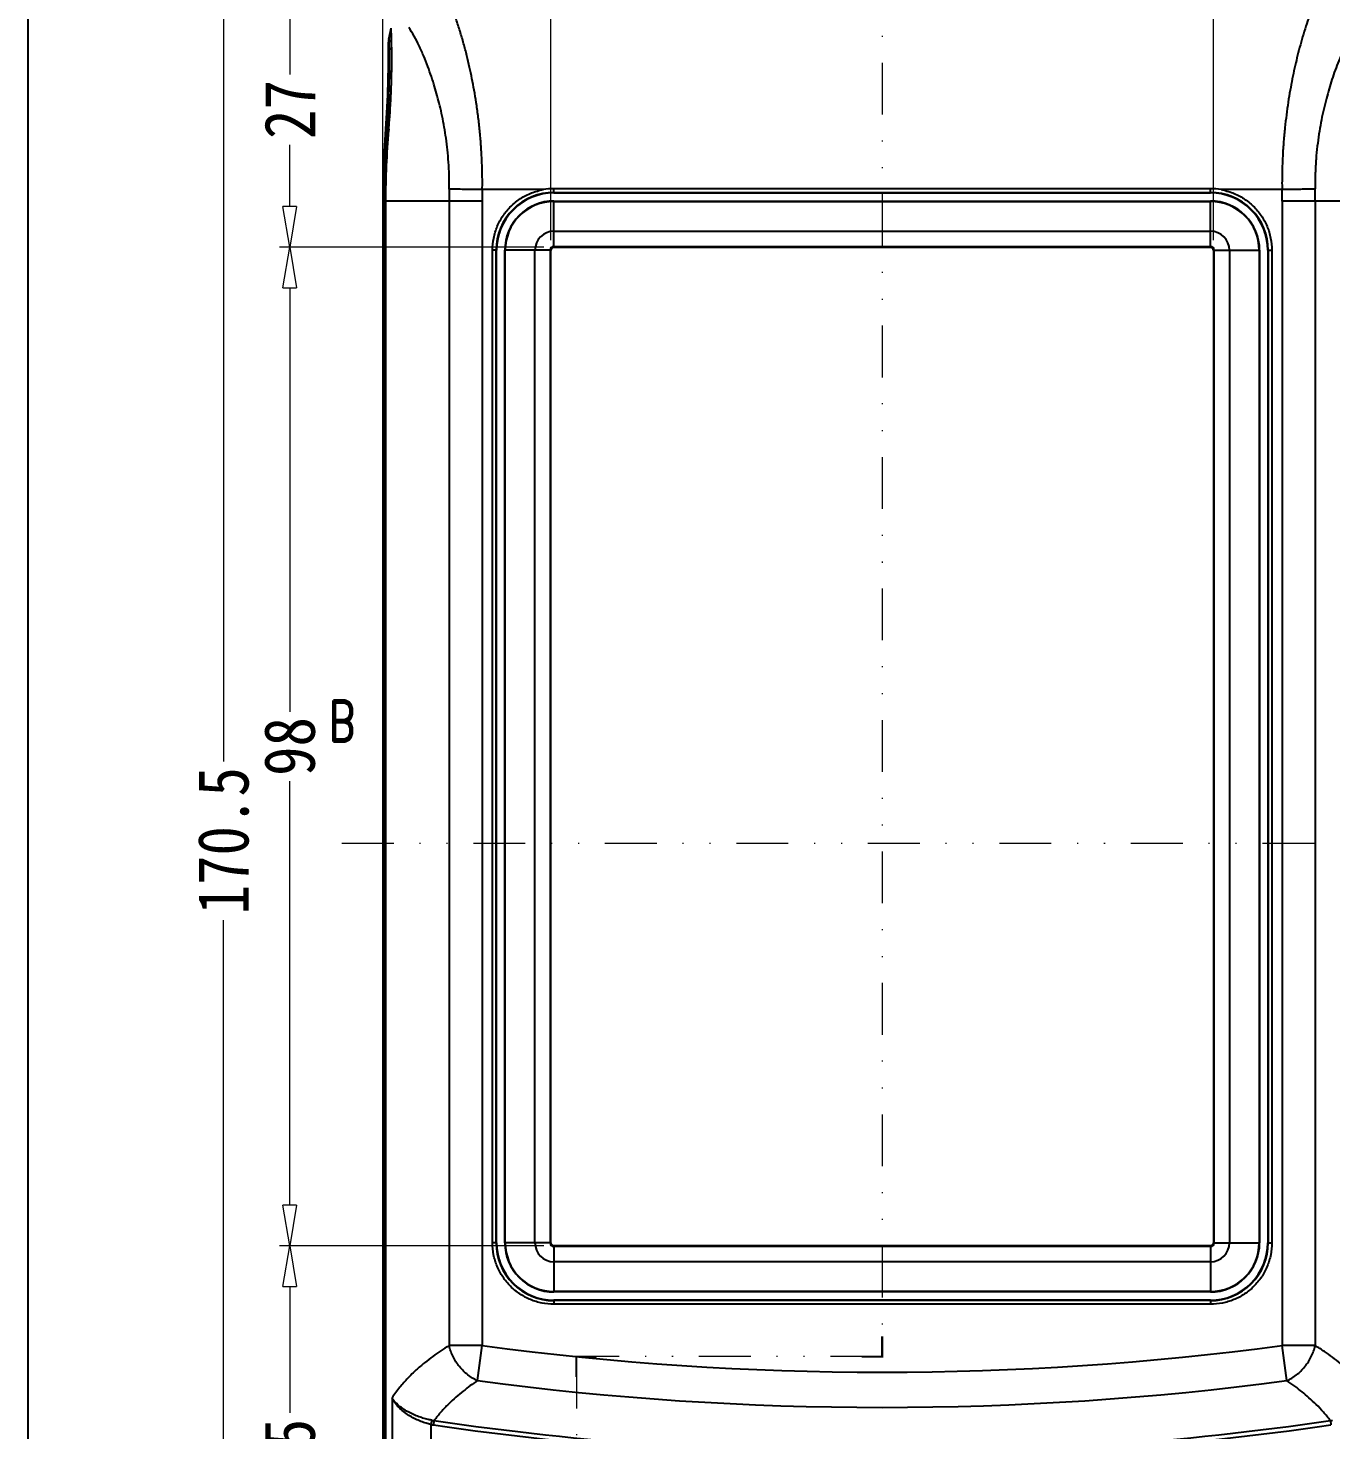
# Model space of a CAD drawing. Header units: millimetres. Extents: x 1786 to 4339, y -2795 to -1928.
# Drawn here: x 3874.7 to 4002.5, y -2718.5 to -2581 of the extents above; entities that cross this region are included whole.
import ezdxf
from ezdxf.enums import TextEntityAlignment as Align

# ---------------------------------------------------------------- set-up
doc = ezdxf.new("R2010")
doc.units = ezdxf.units.MM
doc.linetypes.add('DIVIDE', pattern=[31.75, 12.7, -6.35, 0, -6.35, 0, -6.35])
doc.layers.add('dim', color=3, linetype='Continuous', lineweight=9)
doc.layers.add('hatch', color=56, linetype='Continuous', lineweight=9)
doc.styles.add('FFS', font='SIMFANG.TTF', dxfattribs={"width": 0.85})
doc.styles.add('LongTou', font='romand.shx', dxfattribs={"width": 0.8, "bigfont": 'whgdtxt.shx'})
doc.dimstyles.new('YanXiu', dxfattribs={"dimtxt": 2.5, "dimasz": 2.2, "dimexe": 1, "dimexo": 0.6, "dimgap": 0.66, "dimtad": 0, "dimzin": 9, "dimdsep": 46, "dimtxsty": 'FFS', "dimblk": 'CLOSEDBLANK', "dimcen": 0, "dimclrd": 256, "dimclre": 131, "dimclrt": 42, "dimazin": 2, "dimtfac": 1, "dimtofl": 0, "dimtmove": 0, "dimatfit": 3, "dimldrblk": 'CLOSEDBLANK', "dimfxl": 1, "dimlwd": 5, "dimlwe": 5, "dimarcsym": 0})

# ---------------------------------------------------------------- blocks, each defined once
blk = doc.blocks.new('_ClosedBlank')
at = {"color": 0, "linetype": 'ByBlock', "lineweight": -2}
for p, q in [((-1, 0.167), (0, 0)), ((-1, 0.167), (-1, -0.167)), ((0, 0), (-1, -0.167))]:
    blk.add_line(p, q, dxfattribs=at)
blk = doc.blocks.new('*D180')
at = {"layer": 'Defpoints', "color": 0}
for p in [(4007.47, -2560.92), (3909.47, -2597.95), (4007.47, -2597.95)]:
    blk.add_point(p, dxfattribs=at)
at = {"layer": 'dim', "color": 131, "lineweight": 5}
for p, q in [((3909.47, -2596.95), (3909.47, -2559.92)), ((4007.47, -2596.95), (4007.47, -2559.92))]:
    blk.add_line(p, q, dxfattribs=at)
at = {"layer": 'dim', "lineweight": 5}
for p, q in [((3913.47, -2560.92), (3955.06, -2560.92)), ((4003.47, -2560.92), (3961.89, -2560.92))]:
    blk.add_line(p, q, dxfattribs=at)
at = {"layer": 'dim', "lineweight": 5, "xscale": 4, "yscale": 4, "zscale": 4, "rotation": 180}
blk.add_blockref('_ClosedBlank', (3909.47, -2560.92), dxfattribs=at)
at = {"layer": 'dim', "lineweight": 5, "xscale": 4, "yscale": 4, "zscale": 4}
blk.add_blockref('_ClosedBlank', (4007.47, -2560.92), dxfattribs=at)
at = {"layer": 'dim', "color": 42, "insert": (3958.47, -2560.92), "char_height": 5, "attachment_point": 5, "style": 'FFS'}
blk.add_mtext('98', dxfattribs=at)
blk = doc.blocks.new('*D179')
at = {"layer": 'Defpoints', "color": 0}
for p in [(3990.97, -2567.42), (3925.97, -2602.75), (3990.97, -2602.75)]:
    blk.add_point(p, dxfattribs=at)
at = {"layer": 'dim', "color": 131, "lineweight": 5}
for p, q in [((3925.97, -2601.75), (3925.97, -2566.42)), ((3990.97, -2601.75), (3990.97, -2566.42))]:
    blk.add_line(p, q, dxfattribs=at)
at = {"layer": 'dim', "lineweight": 5}
for p, q in [((3929.97, -2567.42), (3955.06, -2567.42)), ((3986.97, -2567.42), (3961.89, -2567.42))]:
    blk.add_line(p, q, dxfattribs=at)
at = {"layer": 'dim', "lineweight": 5, "xscale": 4, "yscale": 4, "zscale": 4, "rotation": 180}
blk.add_blockref('_ClosedBlank', (3925.97, -2567.42), dxfattribs=at)
at = {"layer": 'dim', "lineweight": 5, "xscale": 4, "yscale": 4, "zscale": 4}
blk.add_blockref('_ClosedBlank', (3990.97, -2567.42), dxfattribs=at)
at = {"layer": 'dim', "color": 42, "insert": (3958.47, -2567.42), "char_height": 5, "attachment_point": 5, "style": 'FFS'}
blk.add_mtext('65', dxfattribs=at)
blk = doc.blocks.new('*D178')
at = {"layer": 'Defpoints', "color": 0}
for p in [(3893.85, -2575.45), (3933.97, -2575.45), (3914.64, -2745.95)]:
    blk.add_point(p, dxfattribs=at)
at = {"layer": 'dim', "color": 131, "lineweight": 5}
for p, q in [((3932.97, -2575.45), (3892.85, -2575.45)), ((3913.64, -2745.95), (3892.85, -2745.95))]:
    blk.add_line(p, q, dxfattribs=at)
at = {"layer": 'dim', "lineweight": 5}
for p, q in [((3893.85, -2579.45), (3893.85, -2652.93)), ((3893.85, -2741.95), (3893.85, -2668.48))]:
    blk.add_line(p, q, dxfattribs=at)
at = {"layer": 'dim', "lineweight": 5, "xscale": 4, "yscale": 4, "zscale": 4}
for p, rotation in [((3893.85, -2575.45), 90), ((3893.85, -2745.95), 270)]:
    blk.add_blockref('_ClosedBlank', p, dxfattribs=dict(at, rotation=rotation))
at = {"layer": 'dim', "color": 42, "insert": (3893.85, -2660.7), "char_height": 5, "attachment_point": 5, "rotation": 90, "style": 'FFS'}
blk.add_mtext('170.5', dxfattribs=at)
blk = doc.blocks.new('*D177')
at = {"layer": 'Defpoints', "color": 0}
for p in [(3926.27, -2700.45), (3900.35, -2745.95), (3914.64, -2745.95)]:
    blk.add_point(p, dxfattribs=at)
at = {"layer": 'dim', "color": 131, "lineweight": 5}
for p, q in [((3925.27, -2700.45), (3899.35, -2700.45)), ((3913.64, -2745.95), (3899.35, -2745.95))]:
    blk.add_line(p, q, dxfattribs=at)
at = {"layer": 'dim', "lineweight": 5}
for p, q in [((3900.35, -2704.45), (3900.35, -2716.82)), ((3900.35, -2741.95), (3900.35, -2729.59))]:
    blk.add_line(p, q, dxfattribs=at)
at = {"layer": 'dim', "lineweight": 5, "xscale": 4, "yscale": 4, "zscale": 4}
for p, rotation in [((3900.35, -2700.45), 90), ((3900.35, -2745.95), 270)]:
    blk.add_blockref('_ClosedBlank', p, dxfattribs=dict(at, rotation=rotation))
at = {"layer": 'dim', "color": 42, "insert": (3900.35, -2723.2), "char_height": 5, "attachment_point": 5, "rotation": 90, "style": 'FFS'}
blk.add_mtext('45.5', dxfattribs=at)
blk = doc.blocks.new('*D176')
at = {"layer": 'Defpoints', "color": 0}
for p in [(3926.27, -2602.45), (3900.35, -2700.45), (3926.27, -2700.45)]:
    blk.add_point(p, dxfattribs=at)
at = {"layer": 'dim', "color": 131, "lineweight": 5}
for p, q in [((3925.27, -2602.45), (3899.35, -2602.45)), ((3925.27, -2700.45), (3899.35, -2700.45))]:
    blk.add_line(p, q, dxfattribs=at)
at = {"layer": 'dim', "lineweight": 5}
for p, q in [((3900.35, -2606.45), (3900.35, -2648.04)), ((3900.35, -2696.45), (3900.35, -2654.86))]:
    blk.add_line(p, q, dxfattribs=at)
at = {"layer": 'dim', "lineweight": 5, "xscale": 4, "yscale": 4, "zscale": 4}
for p, rotation in [((3900.35, -2602.45), 90), ((3900.35, -2700.45), 270)]:
    blk.add_blockref('_ClosedBlank', p, dxfattribs=dict(at, rotation=rotation))
at = {"layer": 'dim', "color": 42, "insert": (3900.35, -2651.45), "char_height": 5, "attachment_point": 5, "rotation": 90, "style": 'FFS'}
blk.add_mtext('98', dxfattribs=at)
blk = doc.blocks.new('*D175')
at = {"layer": 'Defpoints', "color": 0}
for p in [(3933.97, -2575.45), (3900.35, -2602.45), (3926.27, -2602.45)]:
    blk.add_point(p, dxfattribs=at)
at = {"layer": 'dim', "color": 131, "lineweight": 5}
for p, q in [((3932.97, -2575.45), (3899.35, -2575.45)), ((3925.27, -2602.45), (3899.35, -2602.45))]:
    blk.add_line(p, q, dxfattribs=at)
at = {"layer": 'dim', "lineweight": 5}
for p, q in [((3900.35, -2579.45), (3900.35, -2585.51)), ((3900.35, -2598.45), (3900.35, -2592.4))]:
    blk.add_line(p, q, dxfattribs=at)
at = {"layer": 'dim', "lineweight": 5, "xscale": 4, "yscale": 4, "zscale": 4}
for p, rotation in [((3900.35, -2575.45), 90), ((3900.35, -2602.45), 270)]:
    blk.add_blockref('_ClosedBlank', p, dxfattribs=dict(at, rotation=rotation))
at = {"layer": 'dim', "color": 42, "insert": (3900.35, -2588.95), "char_height": 5, "attachment_point": 5, "rotation": 90, "style": 'FFS'}
blk.add_mtext('27', dxfattribs=at)
blk = doc.blocks.new('*u4')
at = {"layer": 'Defpoints', "color": 2}
blk.add_lwpolyline([(-135.77, 94.941), (135.77, 94.941), (135.77, -94.941), (-135.77, -94.941)], close=True, dxfattribs=at)
blk = doc.blocks.new('*u211')
at = {"color": 7, "linetype": 'Continuous'}
for p, q in [((-196.75, 213.249, 0), (-196.55, 214.196, 0)), ((-196.85, 212.164, 0), (-196.848, 211.978, 0)), ((-196.848, 211.978, 0), (-196.842, 211.368, 0)), ((-196.723, 212.165, 0), (-196.724, 212.214, 0)), ((-196.842, 211.408, 0), (-196.841, 210.418, 0)), ((-196.856, 209.201, 0), (-196.903, 207.62, 0)), ((-196.841, 210.469, 0), (-196.857, 209.153, 0)), ((-196.901, 207.66, 0), (-196.989, 205.876, 0)), ((-196.987, 205.911, 0), (-197.097, 204.297, 0)), ((-197.095, 204.331, 0), (-197.241, 202.095, 0)), ((-196.956, 204.351, 0), (-196.965, 204.228, 0)), ((-197.24, 202.122, 0), (-197.343, 199.488, 0)), ((-197.342, 199.515, 0), (-197.371, 197.216, 0)), ((-181.615, 198.359, 0), (-187.603, 198.359, 0)), ((-180.573, 198.043, 0), (-180.573, 198.45, 0)), ((-116.172, 198.45, 0), (-180.573, 198.45, 0)), ((-116.172, 198.043, 0), (-116.172, 198.45, 0)), ((-109.142, 198.359, 0), (-115.13, 198.359, 0)), ((-197.371, 197.216, 0), (-197.371, 71.216, 0)), ((-197.371, 197.216, 0), (-197.107, 197.216, 0)), ((-197.228, 197.216, 0), (-197.228, 71.216, 0)), ((-197.107, 71.216, 0), (-197.107, 197.216, 0)), ((-197.102, 197.216, 0), (-197.102, 71.216, 0)), ((-187.613, 197.216, 0), (-197.102, 197.216, 0)), ((-190.862, 197.216, 0), (-190.862, 84.927, 0)), ((-187.613, 197.216, 0), (-187.613, 84.927, 0)), ((-180.573, 198.089, 0), (-116.172, 198.089, 0)), ((-180.573, 198.043, 0), (-116.172, 198.043, 0)), ((-180.573, 192.769, 0), (-180.573, 197.243, 0)), ((-180.573, 197.243, 0), (-116.172, 197.243, 0)), ((-180.573, 197.198, 0), (-116.172, 197.198, 0)), ((-116.172, 192.769, 0), (-116.172, 197.243, 0)), ((-109.132, 197.216, 0), (-109.132, 84.927, 0)), ((-99.643, 197.216, 0), (-109.132, 197.216, 0)), ((-105.883, 197.216, 0), (-105.883, 84.927, 0)), ((-180.573, 194.282, 0), (-116.172, 194.282, 0)), ((-180.625, 192.769, 0), (-180.573, 192.716, 0)), ((-180.573, 192.769, 0), (-180.625, 192.769, 0)), ((-180.573, 192.769, 0), (-116.172, 192.769, 0)), ((-180.573, 192.716, 0), (-116.172, 192.716, 0)), ((-116.12, 192.769, 0), (-116.172, 192.716, 0)), ((-116.12, 192.769, 0), (-116.172, 192.769, 0)), ((-186.606, 95.016, 0), (-186.606, 192.417, 0)), ((-186.199, 192.417, 0), (-186.606, 192.417, 0)), ((-186.245, 95.016, 0), (-186.245, 192.417, 0)), ((-186.199, 95.016, 0), (-186.199, 192.417, 0)), ((-185.399, 95.016, 0), (-185.399, 192.417, 0)), ((-180.925, 192.417, 0), (-185.399, 192.417, 0)), ((-185.354, 95.016, 0), (-185.354, 192.417, 0)), ((-182.438, 95.016, 0), (-182.438, 192.417, 0)), ((-180.925, 192.469, 0), (-180.873, 192.417, 0)), ((-180.925, 192.469, 0), (-180.925, 192.417, 0)), ((-180.925, 95.016, 0), (-180.925, 192.417, 0)), ((-180.873, 95.016, 0), (-180.873, 192.417, 0)), ((-115.82, 192.469, 0), (-115.873, 192.417, 0)), ((-115.873, 192.417, 0), (-115.873, 95.016, 0)), ((-115.82, 192.417, 0), (-115.82, 192.469, 0)), ((-115.82, 192.417, 0), (-115.82, 95.016, 0)), ((-115.82, 192.417, 0), (-111.346, 192.417, 0)), ((-114.307, 192.417, 0), (-114.307, 95.016, 0)), ((-111.391, 192.417, 0), (-111.391, 95.016, 0)), ((-111.346, 192.417, 0), (-111.346, 95.016, 0)), ((-110.546, 192.417, 0), (-110.546, 95.016, 0)), ((-110.546, 192.417, 0), (-110.139, 192.417, 0)), ((-110.5, 192.417, 0), (-110.5, 95.016, 0)), ((-110.139, 192.417, 0), (-110.139, 95.016, 0)), ((-186.199, 95.016, 0), (-186.606, 95.016, 0)), ((-180.925, 95.016, 0), (-185.399, 95.016, 0)), ((-180.925, 94.964, 0), (-180.873, 95.016, 0)), ((-180.925, 95.016, 0), (-180.925, 94.964, 0)), ((-115.82, 94.964, 0), (-115.873, 95.016, 0)), ((-115.82, 95.016, 0), (-111.346, 95.016, 0)), ((-115.82, 94.964, 0), (-115.82, 95.016, 0)), ((-110.546, 95.016, 0), (-110.139, 95.016, 0)), ((-180.625, 94.664, 0), (-180.573, 94.716, 0)), ((-180.625, 94.664, 0), (-180.573, 94.664, 0)), ((-116.172, 94.716, 0), (-180.573, 94.716, 0)), ((-116.172, 94.664, 0), (-180.573, 94.664, 0)), ((-180.573, 94.664, 0), (-180.573, 90.19, 0)), ((-116.12, 94.664, 0), (-116.172, 94.716, 0)), ((-116.172, 94.664, 0), (-116.172, 90.19, 0)), ((-116.172, 94.664, 0), (-116.12, 94.664, 0)), ((-116.172, 93.151, 0), (-180.573, 93.151, 0)), ((-116.172, 90.235, 0), (-180.573, 90.235, 0)), ((-116.172, 90.19, 0), (-180.573, 90.19, 0)), ((-116.172, 89.39, 0), (-180.573, 89.39, 0)), ((-180.573, 89.39, 0), (-180.573, 88.983, 0)), ((-116.172, 89.344, 0), (-180.573, 89.344, 0)), ((-116.172, 88.983, 0), (-180.573, 88.983, 0)), ((-116.172, 89.39, 0), (-116.172, 88.983, 0)), ((-187.613, 84.927, 0), (-190.862, 84.927, 0)), ((-188.07, 81.494, 0), (-187.613, 84.927, 0)), ((-105.883, 84.927, 0), (-109.132, 84.927, 0)), ((-108.675, 81.494, 0), (-109.132, 84.927, 0)), ((-196.459, 79.804, 0), (-196.459, 71.216, 0)), ((-192.564, 77.606, 0), (-192.651, 77.186, 0)), ((-192.651, 77.186, 0), (-192.651, 71.216, 0)), ((-192.344, 77.571, 0), (-192.406, 77.142, 0)), ((-104.401, 77.571, 0), (-104.339, 77.142, 0))]:
    blk.add_line(p, q, dxfattribs=at)
for centre, radius, start, end in [((-191.851, 212.247, 0), 5, 168.43941, 180.9535), ((-306.668, 210.116, 0), 110.199, 1.73466, 2.13227), ((-267.834, 211.355, 0), 71.345, 1.52511, 1.68411), ((-103.585, 197.21, 0), 93.643, 175.70244, 179.99625), ((-118.373, 197.216, 0), 78.735, 174.83095, 180), ((-118.373, 197.216, 0), 78.73, 174.899, 180), ((-285.12, 211.095, 0), 88.422, 355.62575, 355.77818), ((-118.373, 197.216, 0), 72.489, 179.05485, 180), ((-118.373, 197.216, 0), 69.24, 179.05485, 180), ((-180.571, 192.435, 0), 6.015, 90.01464, 99.99491), ((-116.174, 192.435, 0), 6.015, 80.00511, 89.98535), ((-178.373, 197.216, 0), 69.24, 0, 0.94546), ((-178.373, 197.216, 0), 72.489, 0, 0.95827), ((-180.573, 192.417, 0), 5.672, 89.99848, 180.00152), ((-180.573, 192.417, 0), 5.626, 89.99847, 180.00153), ((-180.573, 192.417, 0), 4.826, 89.99822, 180.00178), ((-180.573, 192.417, 0), 4.781, 89.9982, 180.0018), ((-116.172, 192.417, 0), 5.672, 359.99848, 90.00152), ((-116.172, 192.417, 0), 5.626, 359.99847, 90.00153), ((-116.172, 192.417, 0), 4.826, 359.99822, 90.00178), ((-116.172, 192.417, 0), 4.781, 359.9982, 90.0018), ((-180.572, 192.416, 0), 1.866, 90.01321, 179.98679), ((-116.173, 192.416, 0), 1.866, 0.01321, 89.98679), ((-180.625, 192.469, 0), 0.3, 89.9973, 180.0027), ((-116.12, 192.469, 0), 0.3, 359.9973, 90.0027), ((-180.573, 95.016, 0), 5.672, 179.99848, 270.00152), ((-180.573, 95.016, 0), 5.626, 179.99847, 270.00153), ((-180.573, 95.016, 0), 4.826, 179.99822, 270.00178), ((-180.573, 95.016, 0), 4.781, 179.9982, 270.0018), ((-180.573, 95.016, 0), 1.865, 180.01162, 269.98838), ((-180.625, 94.964, 0), 0.3, 179.9973, 270.0027), ((-116.172, 95.016, 0), 5.672, 269.99848, 0.00152), ((-116.172, 95.016, 0), 5.626, 269.99847, 0.00153), ((-116.172, 95.016, 0), 4.826, 269.99822, 0.00178), ((-116.172, 95.016, 0), 4.781, 269.9982, 0.0018), ((-116.173, 95.017, 0), 1.866, 270.01321, 359.98679), ((-116.12, 94.964, 0), 0.3, 269.9973, 0.0027), ((-148.373, 380.02, 0), 297.691, 262.42546, 277.57454), ((-148.373, 380.02, 0), 301.155, 262.42546, 277.57454), ((-191.811, 81.237, 0), 4.137, 258.29378, 261.73519), ((-191.88, 81.159, 0), 3.618, 259.11539, 262.64009), ((-148.373, 380.02, 0), 306.062, 261.72807, 278.27193), ((-148.373, 380.02, 0), 305.629, 261.72807, 278.27194), ((-104.865, 81.159, 0), 3.618, 277.3601, 280.88461)]:
    blk.add_arc(centre, radius, start, end, dxfattribs=at)
for centre, major_axis, start_param, end_param in [((-180.572, 192.416, 0), (0.213, -0.213), 2.357564, 3.9256213), ((-116.173, 192.416, 0), (0.213, 0.213), -0.7840286, 0.7840286), ((-180.572, 95.017, 0), (0.213, 0.213), 2.357564, 3.9256213), ((-116.173, 95.017, 0), (-0.213, 0.213), -3.9256213, -2.357564)]:
    blk.add_ellipse(centre, major_axis=major_axis, ratio=0.9972647, start_param=start_param, end_param=end_param, dxfattribs=at)
for points, start_tangent, end_tangent in [([(-187.603, 198.359, 0), (-187.608, 200.002, 0), (-187.659, 201.523, 0), (-187.748, 202.95, 0), (-187.869, 204.306, 0), (-188.021, 205.619, 0), (-188.201, 206.898, 0), (-188.401, 208.115, 0), (-188.616, 209.252, 0), (-188.851, 210.361, 0), (-189.12, 211.505, 0), (-189.432, 212.691, 0), (-189.787, 213.899, 0), (-190.183, 215.092, 0), (-190.612, 216.218, 0), (-191.069, 217.215, 0)], (0.0131846, 0.9999131), (-0.45867, 0.8886067)), ([(-105.676, 217.215, 0), (-106.071, 216.365, 0), (-106.448, 215.41, 0), (-106.801, 214.392, 0), (-107.124, 213.35, 0), (-107.417, 212.311, 0), (-107.677, 211.292, 0), (-107.912, 210.282, 0), (-108.133, 209.235, 0), (-108.344, 208.113, 0), (-108.54, 206.928, 0), (-108.713, 205.705, 0), (-108.862, 204.438, 0), (-108.985, 203.099, 0), (-109.079, 201.661, 0), (-109.135, 200.094, 0), (-109.142, 198.359, 0)], (-0.4586661, -0.8886087), (0.013223, -0.9999126)), ([(-196.791, 204.216, 0), (-196.643, 206.153, 0), (-196.545, 208.026, 0), (-196.497, 209.754, 0), (-196.485, 211.269, 0), (-196.498, 212.513, 0), (-196.514, 213.254, 0)], (0.0889117, 0.9960395), (-0.0266262, 0.9996455)), ([(-196.724, 212.214, 0), (-196.735, 212.725, 0), (-196.745, 213.102, 0), (-196.75, 213.249, 0)], (-0.0187595, 0.999824), (0.7758879, 0.6308708)), ([(-196.787, 204.31, 0), (-196.643, 206.227, 0), (-196.548, 208.084, 0), (-196.501, 209.792, 0), (-196.49, 211.289, 0), (-196.503, 212.519, 0), (-196.524, 213.444, 0), (-196.543, 214.016, 0)], (0.0875896, 0.9961566), (-0.035844, 0.9993574)), ([(-190.852, 198.412, 0), (-190.859, 199.788, 0), (-190.92, 201.063, 0), (-191.023, 202.259, 0), (-191.163, 203.397, 0), (-191.337, 204.498, 0), (-191.543, 205.572, 0), (-191.774, 206.595, 0), (-192.02, 207.551, 0), (-192.288, 208.485, 0), (-192.596, 209.448, 0), (-192.952, 210.449, 0), (-193.356, 211.47, 0), (-193.805, 212.479, 0), (-194.293, 213.433, 0), (-194.808, 214.278, 0)], (0.0164863, 0.9998641), (-0.5650706, 0.8250426)), ([(-101.937, 214.278, 0), (-102.411, 213.506, 0), (-102.864, 212.636, 0), (-103.286, 211.712, 0), (-103.67, 210.773, 0), (-104.014, 209.842, 0), (-104.318, 208.932, 0), (-104.595, 208.019, 0), (-104.858, 207.048, 0), (-105.108, 206.005, 0), (-105.331, 204.923, 0), (-105.522, 203.804, 0), (-105.682, 202.625, 0), (-105.804, 201.357, 0), (-105.88, 199.972, 0), (-105.893, 198.429, 0)], (-0.5650752, -0.8250394), (0.0159864, -0.9998722)), ([(-196.938, 204.585, 0), (-196.919, 204.845, 0), (-196.899, 205.132, 0), (-196.879, 205.448, 0), (-196.857, 205.793, 0), (-196.836, 206.169, 0), (-196.814, 206.579, 0), (-196.793, 207.023, 0), (-196.773, 207.504, 0), (-196.754, 208.017, 0), (-196.738, 208.56, 0), (-196.725, 209.133, 0), (-196.716, 209.735, 0), (-196.711, 210.361, 0), (-196.711, 210.997, 0), (-196.715, 211.623, 0), (-196.723, 212.165, 0)], (0.0736166, 0.9972866), (-0.018103, 0.9998361)), ([(-197.083, 204.316, 0), (-197.086, 204.297, 0)], (-0.355343, -0.934736), (0.0212206, -0.9997748)), ([(-196.956, 204.351, 0), (-197.083, 204.316, 0)], (-0.9887579, -0.1495256), (-0.355343, -0.934736)), ([(-187.603, 198.359, 0), (-188.357, 198.371, 0), (-189.085, 198.383, 0), (-189.76, 198.394, 0), (-190.356, 198.416, 0), (-190.852, 198.412, 0)], (-0.9998694, 0.0161596), (-0.9992681, -0.0382519)), ([(-186.606, 192.417, 0), (-186.486, 193.609, 0), (-186.133, 194.758, 0), (-185.559, 195.814, 0), (-184.785, 196.734, 0), (-183.845, 197.485, 0), (-182.774, 198.034, 0), (-181.615, 198.359, 0)], (0, 1), (0.9848382, 0.1734755)), ([(-115.13, 198.359, 0), (-113.972, 198.034, 0), (-112.902, 197.487, 0), (-111.962, 196.737, 0), (-111.188, 195.816, 0), (-110.613, 194.759, 0), (-110.259, 193.609, 0), (-110.139, 192.417, 0)], (0.9848382, -0.1734755), (0, -1)), ([(-105.893, 198.429, 0), (-106.389, 198.396, 0), (-106.985, 198.394, 0), (-107.66, 198.383, 0), (-108.388, 198.371, 0), (-109.142, 198.359, 0)], (-0.9941647, -0.1078733), (-0.9998524, -0.0171787)), ([(-180.573, 88.983, 0), (-181.746, 89.099, 0), (-182.879, 89.441, 0), (-183.923, 89.998, 0), (-184.837, 90.75, 0), (-185.589, 91.664, 0), (-186.147, 92.709, 0), (-186.49, 93.842, 0), (-186.606, 95.016, 0)], (-1, 0), (0, 1)), ([(-110.139, 95.016, 0), (-110.255, 93.843, 0), (-110.597, 92.71, 0), (-111.154, 91.666, 0), (-111.906, 90.752, 0), (-112.82, 90, 0), (-113.865, 89.442, 0), (-114.998, 89.099, 0), (-116.172, 88.983, 0)], (0, -1), (-1, 0)), ([(-190.862, 84.927, 0), (-191.663, 84.417, 0), (-192.449, 83.87, 0), (-193.262, 83.244, 0), (-194.087, 82.536, 0), (-194.902, 81.739, 0), (-195.698, 80.837, 0), (-196.459, 79.804, 0)], (-0.8536264, -0.5208857), (-0.5536752, -0.8327327)), ([(-188.07, 81.494, 0), (-189.015, 82.055, 0), (-189.84, 82.864, 0), (-190.474, 83.849, 0), (-190.862, 84.927, 0)], (-0.9230137, 0.384767), (-0.2356023, 0.9718496)), ([(-108.675, 81.494, 0), (-107.73, 82.055, 0), (-106.905, 82.864, 0), (-106.271, 83.849, 0), (-105.883, 84.927, 0)], (0.9230137, 0.3847671), (0.2356025, 0.9718495)), ([(-100.286, 79.804, 0), (-101.025, 80.81, 0), (-101.802, 81.697, 0), (-102.603, 82.485, 0), (-103.408, 83.183, 0), (-104.188, 83.79, 0), (-104.981, 84.35, 0), (-105.883, 84.927, 0)], (-0.5536767, 0.8327317), (-0.8536263, 0.5208859)), ([(-188.07, 81.494, 0), (-188.778, 80.999, 0), (-189.471, 80.471, 0), (-190.188, 79.87, 0), (-190.916, 79.191, 0), (-191.638, 78.43, 0), (-192.344, 77.571, 0)], (-0.8309029, -0.5564174), (-0.6052381, -0.7960445)), ([(-104.401, 77.571, 0), (-105.088, 78.408, 0), (-105.793, 79.155, 0), (-106.498, 79.818, 0), (-107.182, 80.397, 0), (-107.882, 80.936, 0), (-108.675, 81.494, 0)], (-0.6052401, 0.7960429), (-0.8309027, 0.5564177)), ([(-192.564, 77.606, 0), (-193.041, 77.713, 0), (-193.549, 77.859, 0), (-194.08, 78.051, 0), (-194.622, 78.292, 0), (-195.156, 78.585, 0), (-195.661, 78.934, 0), (-196.11, 79.341, 0), (-196.459, 79.804, 0)], (-0.9819811, 0.1889794), (-0.5019908, 0.864873)), ([(-192.651, 77.186, 0), (-193.123, 77.313, 0), (-193.624, 77.488, 0), (-194.147, 77.717, 0), (-194.678, 78.004, 0), (-195.2, 78.353, 0), (-195.693, 78.769, 0), (-196.126, 79.253, 0), (-196.459, 79.804, 0)], (-0.9738639, 0.2271325), (-0.4170897, 0.9088653))]:
    blk.add_spline(points, degree=3, dxfattribs=dict(at, start_tangent=start_tangent, end_tangent=end_tangent))
at = {"layer": 'hatch', "color": 2, "linetype": 'DIVIDE', "ltscale": 0.4}
for p, q in [((-148.373, 223.716, 0), (-148.373, 83.854, 0)), ((-201.371, 134.216, 0), (-95.374, 134.217, 0)), ((-178.373, 83.854, 0), (-178.373, 70.579, 0)), ((-148.373, 83.854, 0), (-178.373, 83.854, 0))]:
    blk.add_line(p, q, dxfattribs=at)
at = {"layer": 'hatch', "color": 2, "elevation": 0}
blk.add_lwpolyline([(-201.371, 134.216, 0, 0, 0), (-201.371, 138.216, 1.2, 0, 0), (-201.371, 142.216, 0, 0, 0)], format="xyseb", dxfattribs=at)
at = {"layer": 'hatch', "color": 2, "const_width": 0.2, "elevation": 0}
for points in [[(-148.373, 85.854), (-148.373, 83.854), (-150.373, 83.854)], [(-176.373, 83.854), (-178.373, 83.854), (-178.373, 81.854)]]:
    blk.add_lwpolyline(points, dxfattribs=at)
at = {"layer": 'Defpoints', "xscale": 1.710000000000036, "yscale": 1.710000000000036, "zscale": 1.71}
blk.add_blockref('*u4', (0, 162.35), dxfattribs=at)
at = {"layer": 'hatch', "color": 6, "style": 'LongTou', "width": 0.8}
blk.add_text('B', height=4, dxfattribs=at).set_placement((-201.371, 146.216, 0), align=Align.MIDDLE)
at = {"layer": 'dim'}
for base, p1, p2, picture, middle in [((-99.374, 234.249, 0), (-197.371, 197.216, 0), (-99.374, 197.216, 0), '*D180', (-148.372, 234.249, 0)), ((-115.873, 227.749, 0), (-180.873, 192.417, 0), (-115.873, 192.417, 0), '*D179', (-148.373, 227.749, 0))]:
    dim = blk.add_linear_dim(base=base, p1=p1, p2=p2, dimstyle='YanXiu', override={"dimtxt": 5, "dimasz": 4, "dimexe": 0.9995, "dimexo": 0.9995, "dimgap": 0.9995}, dxfattribs=at)
    dim.commit()
    dim.dimension.update_dxf_attribs({"geometry": picture, "text_midpoint": middle, "insert": (-4106.846, 2795.168)})
for base, p1, p2, override, picture, middle in [((-212.997, 219.716, 0), (-192.21, 49.216, 0), (-172.873, 219.716, 0), {"dimtxt": 5, "dimasz": 4, "dimexe": 0.9995, "dimexo": 0.9995, "dimgap": 0.9995}, '*D178', (-212.997, 134.466, 0)), ((-206.497, 192.716, 0), (-172.873, 219.716, 0), (-180.573, 192.716, 0), {"dimtxt": 5, "dimasz": 4, "dimexe": 0.9995, "dimexo": 0.9995, "dimgap": 0.9995}, '*D175', (-206.497, 206.216, 0)), ((-206.497, 94.716, 0), (-180.573, 192.716, 0), (-180.573, 94.716, 0), {"dimtxt": 5, "dimasz": 4, "dimexe": 0.9995, "dimexo": 0.9995, "dimgap": 0.9995, "dimtmove": 1}, '*D176', (-206.497, 143.716, 0)), ((-206.497, 49.216, 0), (-180.573, 94.716, 0), (-192.21, 49.216, 0), {"dimtxt": 5, "dimasz": 4, "dimexe": 0.9995, "dimexo": 0.9995, "dimgap": 0.9995, "dimtmove": 1}, '*D177', (-206.497, 71.966, 0))]:
    dim = blk.add_linear_dim(base=base, p1=p1, p2=p2, angle=90, dimstyle='YanXiu', override=override, dxfattribs=at)
    dim.commit()
    dim.dimension.update_dxf_attribs({"geometry": picture, "text_midpoint": middle, "insert": (-4106.846, 2795.168)})

msp = doc.modelspace()

# ---------------------------------------------------------------- block references
msp.add_blockref('*u211', (4106.85, -2795.17))

doc.saveas('drawing.dxf')
